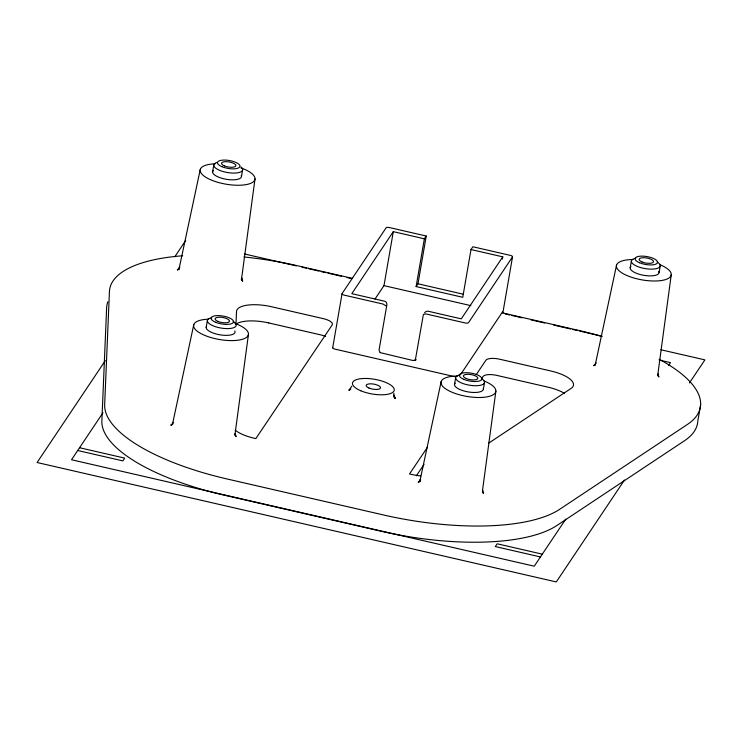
<?xml version="1.0" encoding="UTF-8"?>
<svg xmlns="http://www.w3.org/2000/svg" width="742" height="742" viewBox="0 0 742 742"><rect width="100%" height="100%" fill="white"/><g stroke="black" fill="none" stroke-linecap="round" stroke-linejoin="round"><path stroke-width="1.11" d="M386.86 304.851L379.051 350.113L380.182 352.626M235.984 324.18L236.522 311.492A29.263 10.295 9.8 0 1 271.591 306.752L323.354 318.652A11.705 4.118 9.8 0 1 332.166 324.959L255.823 438.615L254.45 438.299A29.263 10.295 9.8 0 1 235.27 430.202M393.872 393.232L393.983 396.08L393.844 395.189L395.319 398.482L394.123 396.506L395.328 398.268L393.677 396.729M255.016 178.859L241.809 276.979L241.707 279.354L241.697 278.139L242.68 281.264L241.261 279.289L241.994 280.105M248.477 334.197L235.27 432.317L235.168 434.691L235.158 433.476L236.141 436.602L234.722 434.636L235.446 435.443M495.879 391.099L482.671 489.219L482.569 491.594L482.55 490.341L483.543 493.504L482.717 492.085L483.367 493.013M671.269 274.596L658.061 372.716L657.959 375.09L657.95 373.885L658.933 377.001L657.514 375.035L658.237 375.842M212.592 171.903L213.761 165.16M206.183 327.435L207.343 320.692M241.475 176.466L242.643 169.714M332.704 347.748L342.034 293.767M375.044 298.989L383.985 285.633L393.306 231.643L424.368 238.803L426.233 236.021L389.531 227.571A2.931 1.03 9.8 0 0 386.09 227.85L342.099 293.572A2.931 1.03 9.8 0 0 344.297 295.149L383.104 304.072L385.803 305.769M423.487 314.432L425.991 313.94L465.067 322.928A2.931 1.03 9.8 0 0 468.508 322.649L512.481 256.955A2.922 1.03 9.8 0 0 510.283 255.378L472.867 246.761L471.003 249.535L462.758 297.301L416.123 286.57L424.368 238.803M416.123 286.57L417.987 283.787L426.233 236.021M423.348 314.729L415.242 360.575L415.863 359.647L415.381 360.343L415.826 359.722L413.164 360.566L380.173 352.617M454.484 384.551L455.653 377.799M502.39 259.106L502.77 256.853L471.003 249.535M483.367 389.114L484.535 382.362M502.77 313.356L512.546 256.76M630.199 267.964L631.359 261.212M659.082 272.518L660.241 265.775M700.606 404.854L697.805 421.048A158.018 55.594 9.8 0 1 684.476 440.739L556.843 525.522A158.018 55.594 9.8 0 1 380.776 531.17L224.409 495.202A158.009 55.594 9.8 0 1 101.867 420.872L106.625 307.828A158.018 55.594 9.8 0 1 107.84 301.79M200.321 169.25L179.202 268.159L179.75 267.009L177.783 269.977L179.267 268.623L177.375 269.819L179.202 268.854L178.21 269.235M193.783 324.588L172.654 423.497L173.211 422.346L171.244 425.314L172.728 423.97L170.827 425.157L172.663 424.192L171.671 424.572M441.184 381.499L420.055 480.399L420.612 479.249L418.646 482.226L420.13 480.872M616.574 264.996L595.446 363.895L596.002 362.755L594.036 365.723L595.52 364.368L593.619 365.565L595.455 364.6L594.463 364.981M351.81 386.146L349.083 390.273L350.762 388.734L348.99 390.181L350.604 389.355L349.64 389.726M105.299 360.621L37.1 462.516L556.287 581.941L624.476 480.037M174.778 256.797L185.713 240.454M102.999 412.71L71.51 459.752L534.259 566.192L565.747 519.15M393.306 231.643L351.801 293.674L384.968 301.298L386.35 302.272L386.897 304.137M502.77 256.853L461.283 318.856L427.856 311.167L426.103 311.417L424.572 312.799M460.457 374.729L502.557 311.825A2.922 1.03 9.8 0 0 504.755 313.402L578.074 330.264A158.018 55.594 9.8 0 1 601.725 336.432M668.561 365.518L670.49 362.643L659.202 360.046M689.457 382.946L704.9 359.879L660.881 349.751M427.485 447.222L409.519 473.962L410.818 474.259A29.263 10.295 9.8 0 0 420.649 475.9M476.243 374.627L485.862 360.306A11.705 4.118 9.8 0 1 499.626 359.202L550.833 370.981A29.263 10.295 9.8 0 1 571.052 388.437L488.524 443.252M416.345 475.835L424.044 464.371M481.781 378.411L483.07 376.5A11.705 4.118 9.8 0 1 496.825 375.396L548.032 387.176A29.263 10.295 9.8 0 1 564.532 393.39M418.228 482.059L419.221 481.53M420.065 481.104L419.072 481.484L420.575 480.918M417.987 283.787L463.509 294.277M352.561 278.398L298.84 266.035A158.018 55.594 9.8 0 0 243.895 256.982M383.985 285.633L470.882 305.639M244.406 253.959L296.327 265.896M301.966 267.194L306.483 268.233M308.737 268.752L318.902 271.09M321.156 271.609L325.673 272.648M327.927 273.167L341.468 276.284M347.117 277.582L351.634 278.621M505.126 313.922L509.643 314.96M511.897 315.48L522.053 317.817M531.087 319.895L544.628 323.011M553.662 325.089L570.589 328.984M572.843 329.504L577.359 330.542M579.623 331.062L602.189 336.256M268.799 322.946L320.563 334.846A11.705 4.118 9.8 0 1 325.59 336.516M454.614 376.648L334.976 349.13A2.931 1.03 9.8 0 1 332.768 347.553M79.561 447.723L124.702 458.111L122.847 460.884L77.697 450.505M542.309 554.163L497.168 543.784L495.304 546.557L540.454 556.945M235.446 324.551A29.263 10.295 9.8 0 1 268.799 322.946M182.662 255.786A158.018 55.594 9.8 0 0 109.426 291.634L104.668 404.668A158.009 55.594 9.8 0 0 227.2 479.007L383.568 514.976A158.018 55.594 9.8 0 0 559.635 509.327L687.268 424.545A158.018 55.594 9.8 0 0 659.193 359.276M241.067 167.015A14.627 5.148 9.8 0 1 236.383 172.969A14.627 5.148 9.8 0 1 217.462 169.306A14.627 5.148 9.8 0 1 217.211 162.396M241.252 175.409A14.627 5.148 9.8 0 1 226.041 179.239A14.627 5.148 9.8 0 1 213.297 170.502M233.136 321.453A14.627 5.148 9.8 0 1 231.801 328.233A14.627 5.148 9.8 0 1 212.407 325.515A14.627 5.148 9.8 0 1 209.94 318.197M210.802 317.928A14.627 5.148 9.8 0 1 211.776 317.697M234.843 330.941A14.627 5.148 9.8 0 1 220.337 334.883A14.627 5.148 9.8 0 1 206.517 326.471M482.263 379.106A14.627 5.148 9.8 0 1 478.655 385.571A14.627 5.148 9.8 0 1 459.048 381.778A14.627 5.148 9.8 0 1 460.086 374.812M483.33 388.595A14.627 5.148 9.8 0 1 467.228 391.748A14.627 5.148 9.8 0 1 455.189 383.15M657.143 261.972A14.627 5.148 9.8 0 1 655.817 268.762A14.627 5.148 9.8 0 1 636.423 266.044A14.627 5.148 9.8 0 1 633.956 258.726M634.818 258.448A14.627 5.148 9.8 0 1 635.792 258.225M658.859 271.47A14.627 5.148 9.8 0 1 643.648 275.291A14.627 5.148 9.8 0 1 630.904 266.554M235.223 323.521A27.797 9.785 9.8 0 1 241.512 339.548A27.797 9.785 9.8 0 1 199.301 332.629A27.797 9.785 9.8 0 1 208.576 319.153M484.127 381.008A27.797 9.785 9.8 0 1 487.67 396.738A27.797 9.785 9.8 0 1 445.654 388.854A27.797 9.785 9.8 0 1 457.61 376.036M659.517 264.504A27.797 9.785 9.8 0 1 663.06 280.235A27.797 9.785 9.8 0 1 621.045 272.351A27.797 9.785 9.8 0 1 632.991 259.533M240.983 167.905A27.797 9.785 9.8 0 1 248.44 184.109A27.797 9.785 9.8 0 1 206.026 177.403A27.797 9.785 9.8 0 1 215.115 163.815M369.034 388.075A7.318 2.578 9.8 0 0 380.525 388.02A7.318 2.578 9.8 0 0 370.499 383.809A7.318 2.578 9.8 0 0 369.034 388.075M641.997 261.963A7.318 2.578 9.8 0 0 653.489 261.907A7.318 2.578 9.8 0 0 643.462 257.697A7.318 2.578 9.8 0 0 641.997 261.963M466.282 378.55A7.318 2.578 9.8 0 0 477.783 378.503A7.318 2.578 9.8 0 0 467.757 374.283A7.318 2.578 9.8 0 0 466.282 378.55M217.981 321.434A7.318 2.578 9.8 0 0 229.473 321.388A7.318 2.578 9.8 0 0 219.446 317.177A7.318 2.578 9.8 0 0 217.981 321.434M224.39 165.902A7.318 2.578 9.8 0 0 235.882 165.856A7.318 2.578 9.8 0 0 225.865 161.645A7.318 2.578 9.8 0 0 224.39 165.902M221.969 166.709A11.408 4.016 9.8 0 0 239.898 166.635A11.408 4.016 9.8 0 0 224.26 160.059A11.408 4.016 9.8 0 0 221.969 166.709M215.56 322.241A11.408 4.016 9.8 0 0 233.489 322.167A11.408 4.016 9.8 0 0 217.851 315.591A11.408 4.016 9.8 0 0 215.56 322.241M463.861 379.357A11.408 4.016 9.8 0 0 481.799 379.283A11.408 4.016 9.8 0 0 466.161 372.707A11.408 4.016 9.8 0 0 463.861 379.357M639.576 262.77A11.408 4.016 9.8 0 0 657.505 262.687A11.408 4.016 9.8 0 0 641.867 256.12A11.408 4.016 9.8 0 0 639.576 262.77M360.844 390.793A21.184 7.448 9.8 0 0 394.113 390.654A21.184 7.448 9.8 0 0 365.101 378.457A21.184 7.448 9.8 0 0 360.844 390.793"/></g></svg>
